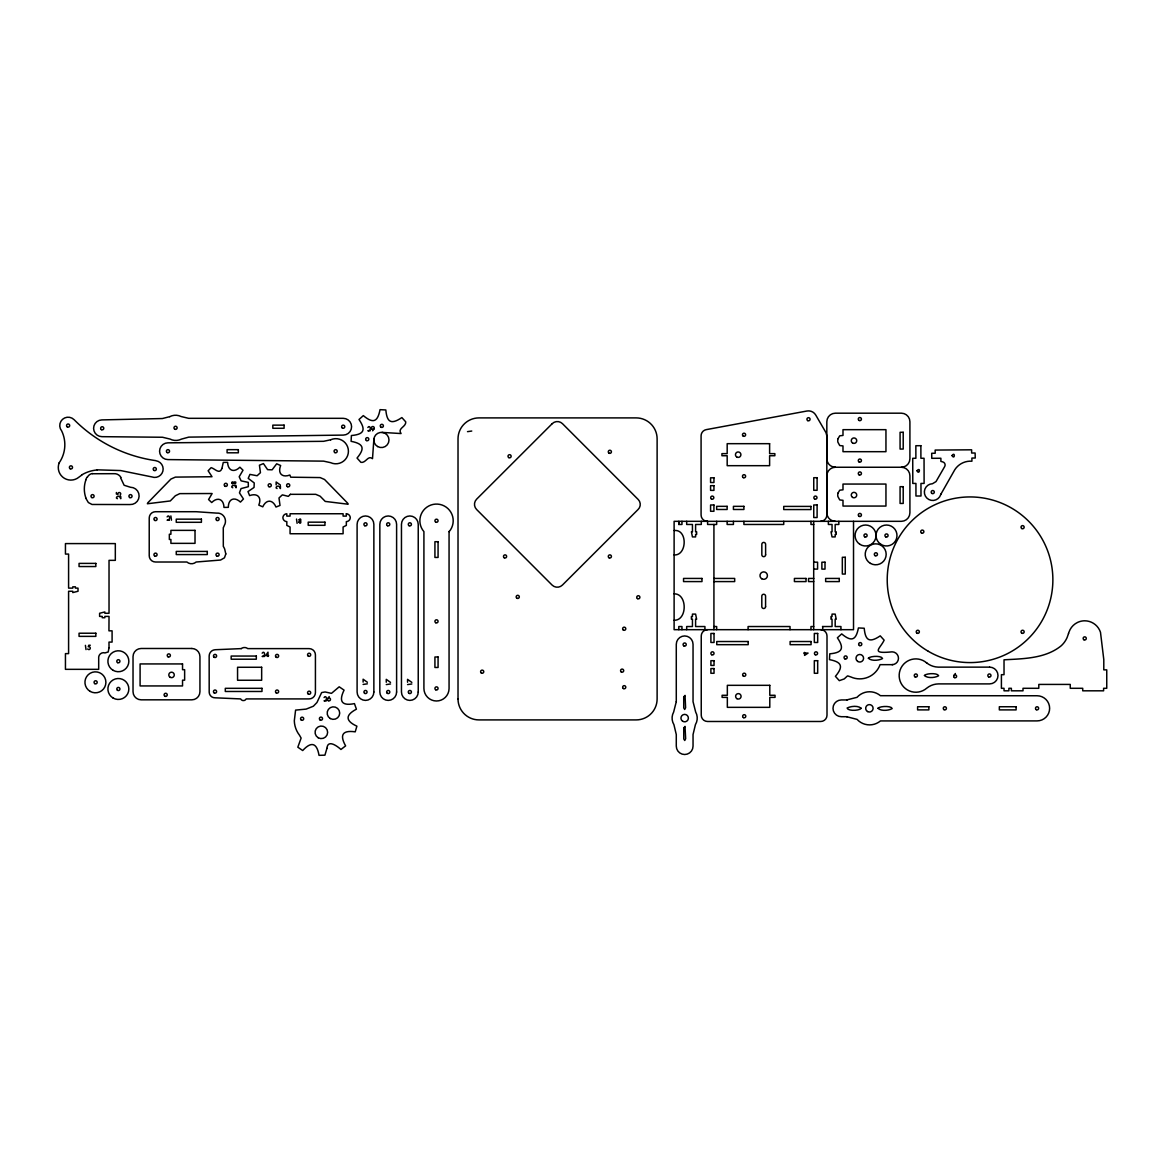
<?xml version="1.0" encoding="UTF-8"?>
<svg xmlns="http://www.w3.org/2000/svg" width="1165" height="1165" viewBox="0 0 1165 1165"><rect width="100%" height="100%" fill="white"/><g stroke="black" fill="none" stroke-linecap="round" stroke-linejoin="round"><path stroke-width="1.5" d="M373.892 438.885L372.509 458.675C367.922 454.86 365.912 463.321 360.932 462.359L357.043 458.049C365.198 448.277 363.597 443.749 351.102 441.331L351.393 435.535C364.062 434.399 366.13 430.045 359.009 419.502L363.32 415.614C373.091 423.769 377.62 422.152 380.038 409.658L385.833 409.964C386.969 422.633 391.324 424.701 401.867 417.58L405.755 421.876C406.104 427.089 397.149 428.269 401.08 433.555L381.887 432.39M167.119 516.867C168.94 513.459 171.706 520.071 167.105 520.187L169.435 520.187M262.169 653.172C264.12 649.779 266.523 656.361 262.154 656.478L264.484 656.478M324.059 697.558C325.996 694.165 328.399 700.762 324.045 700.864L326.375 700.864M367.863 427.497C369.727 424.104 372.392 430.73 367.849 430.817L370.179 430.817M85.7 479.922L86.035 479.092A11.417 11.417 0 0 1 86.705 477.781A13.834 13.834 0 0 1 87.098 477.169M120.155 495.212L120.738 493.975A1.456 1.456 0 0 0 119.34 492.533A1.456 1.456 0 0 0 117.825 493.844L117.956 494.572L116.384 493.989L116.384 492.489M290.464 494.295L288.338 496.363L282.687 494.95A1.835 1.835 0 0 0 282.25 494.95L278.988 497.965L280.022 505.435L275.989 507.037C272.741 499.377 266.217 499.173 262.766 506.833L258.805 505.115C262.023 497.368 257.421 492.737 249.601 495.606L247.999 491.586L253.737 487.669A1.82 1.82 0 0 0 254.057 487.363L254.232 482.936L248.218 478.364L249.936 474.388L256.766 475.684A1.835 1.835 0 0 0 257.203 475.684L260.45 472.67L259.431 465.199L263.45 463.597L267.368 469.335A1.849 1.849 0 0 0 267.673 469.655L272.115 469.83L276.673 463.801L280.649 465.519C277.532 473.252 282.003 478 289.852 475.029L290.74 477.199L320.142 477.577L324.554 479.499L347.112 502.625A3.728 3.728 0 0 1 348.16 504.227L325.224 501.416L320.157 496.217L315.744 494.324L290.464 494.324M327.758 698.636L329.214 696.583M374.067 428.735L372.596 430.817M953.902 675.569L955.373 673.487M81.71 475.145L79.031 477.082A12.582 12.582 0 0 1 59.211 462.753L59.167 462.84A31.775 31.775 0 0 0 61.658 430.904A8.388 8.388 0 0 1 62.502 419.356A8.388 8.388 0 0 1 74.079 419.662A143.484 143.484 0 0 0 155.702 460.626L155.95 460.757A8.388 8.388 0 0 1 162.882 471.141A8.388 8.388 0 0 1 151.814 476.907L120.679 470.558L97.19 469.83M846.664 699.947L857.018 697.325A16.951 16.951 0 0 1 880.434 695.694L1037.068 695.753A12.582 12.582 0 0 1 1049.636 708.32A12.582 12.582 0 0 1 1037.068 720.902L880.463 720.931A16.951 16.951 0 0 1 857.061 719.373L846.664 716.708M92.545 473.747L113.82 473.689A7.456 7.456 0 0 1 120.971 477.49M471.752 431.035L467.5 431.647M835.363 467.252L901.39 467.252A8.548 8.548 0 0 0 909.909 458.733L909.909 421.715A8.548 8.548 0 0 0 901.39 413.182L835.363 413.182A8.548 8.548 0 0 0 826.83 421.715L826.83 458.733A8.548 8.548 0 0 0 835.363 467.252A8.548 8.548 0 0 0 826.83 475.786L826.83 512.804A8.548 8.548 0 0 0 835.363 521.323M170.862 515.92L171.473 520.187M296.507 519.066L297.104 523.333M678.816 524.468L678.816 521.323L678.831 524.468L681.962 524.468L681.962 521.323M813.752 524.468L810.971 524.468L810.971 521.323M674.113 530.526C687.845 528.881 687.19 555.851 674.113 554.933M713.927 578.437L734.678 578.437L734.678 581.583L713.927 581.583M813.752 578.437L808.525 578.437L808.525 581.583L813.694 581.583M674.113 593.859C687.568 593.393 687.51 620.741 674.113 620.246M713.927 626.537L716.664 626.537L716.664 629.683M813.694 626.537L810.971 626.537L810.971 629.683M822.505 626.537L832.043 626.537L832.043 619.212L830.995 619.212L830.995 616.591L832.043 616.591L832.043 614.101L835.174 614.101L836.222 619.212L835.174 619.212L835.174 626.537L840.941 626.537L840.941 629.683M85.409 645.352L86.021 649.604M90.302 645.235L88.802 645.235L88.22 646.808L88.948 646.677A1.456 1.456 0 0 1 90.258 648.206A1.456 1.456 0 0 1 88.817 649.604L87.579 649.022M803.763 653.084L808.059 653.084L804.578 655.414L804.578 652.4M268.678 655.677L265.664 655.677L267.994 652.182L267.994 656.478M892.871 664.662L880.085 664.662A21.625 21.625 0 0 1 850.887 676.967L847.756 675.904A2.752 2.752 0 0 0 847.115 676.239L844.246 678.918L839.324 680.651L835.421 676.341C843.591 666.569 841.975 662.04 829.48 659.623L829.771 653.827C842.455 652.677 844.508 648.337 837.387 637.794L841.698 633.906C851.469 642.061 855.998 640.444 858.416 627.95L864.212 628.241C865.362 640.925 869.702 642.978 880.245 635.857L884.133 640.168C880.099 648.818 869.906 654.06 892.07 651.847A6.408 6.408 0 0 1 898.477 658.254A6.408 6.408 0 0 1 892.07 664.662M367.368 683.826L363.116 684.438M390.523 683.971L386.27 684.583M411.828 683.971L407.561 684.583M847.159 699.947L841.363 699.947A8.388 8.388 0 0 0 832.99 708.32A8.388 8.388 0 0 0 841.363 716.708L847.159 716.708M277.066 488.528C273.993 487.931 278.901 483.286 280.416 488.557L280.416 486.227M232.738 487.771C229.389 486.752 235.01 482.878 236.044 487.786L236.044 485.456M117.388 498.693C114.272 497.965 119.383 493.523 120.738 498.707L120.738 496.377M813.752 562.171L817.582 562.185L817.582 569.103L813.752 569.088M280.416 485.048L276.149 482.004L276.149 484.888M411.828 682.399L407.561 679.355L407.561 682.239M390.523 682.399L386.27 679.355L386.27 682.239M367.368 682.268L363.116 679.21L363.116 682.107M120.563 477.708L124.131 485.266L130.48 487.261A8.65 8.65 0 0 1 139.116 496.217A8.65 8.65 0 0 1 129.883 504.547L92.02 504.474L88.365 502.552L85.627 497.936M853.523 521.323L853.523 629.683L674.113 629.683L674.113 521.323L901.39 521.323A8.548 8.548 0 0 0 909.909 512.804L909.909 475.786A8.548 8.548 0 0 0 901.39 467.252M838.844 521.323L838.844 524.468L835.174 524.468L835.174 531.808L836.222 531.808L836.222 534.429L835.174 534.429L835.174 536.919L832.043 536.919L830.995 531.808L832.043 531.808L832.043 524.468L828.373 524.468L828.373 521.323M822.708 626.537L822.708 629.683M813.694 521.323L813.694 629.683M790.016 629.683L790.016 626.537L748.09 626.537L748.09 629.683M783.725 521.323L783.725 524.468L743.911 524.468L743.911 521.323M733.426 521.323L733.426 524.468L727.135 524.468L727.135 521.323M716.664 521.323L716.664 524.468L707.592 524.468L707.592 521.323M713.927 524.468L713.927 629.683M704.927 629.683L704.927 626.537L695.592 626.537L695.592 619.212L696.641 619.212L695.592 614.101L692.447 614.101L692.447 616.591L691.398 616.591L691.398 619.212L692.447 619.212L692.447 626.537L686.68 626.537L686.68 629.683M701.301 521.323L701.301 524.468L695.592 524.468L695.592 531.808L696.641 531.808L696.641 534.429L695.592 534.429L695.592 536.919L692.447 536.919L691.398 531.808L692.447 531.808L692.447 524.468L686.68 524.468L686.68 521.323M681.962 629.683L681.962 626.537L678.816 626.537L678.816 629.683M85.846 497.863A26.868 26.868 0 0 1 85.861 479.98M87.346 477.286A6.742 6.742 0 0 1 92.516 473.514M81.608 474.971A35.765 35.765 0 0 1 97.19 469.961M820.713 629.683A6.291 6.291 0 0 1 827.004 635.974L827.004 715.193A6.291 6.291 0 0 1 820.713 721.485L707.534 721.485A6.291 6.291 0 0 1 701.243 715.193L701.243 635.974A6.291 6.291 0 0 1 707.534 629.683M707.373 521.323A6.291 6.291 0 0 1 701.082 515.047L701.082 435.812A6.291 6.291 0 0 1 706.223 429.637L806.981 411.012A8.388 8.388 0 0 1 815.748 415.046L825.985 432.652L826.83 435.812L826.83 515.047A6.291 6.291 0 0 1 820.553 521.323M346.34 513.765L346.34 516.11L343.093 516.11L343.093 513.75L290.07 513.75L290.07 516.11L286.823 516.11L286.823 513.765A4.048 4.048 0 0 0 282.891 517.697A4.077 4.077 0 0 0 286.823 521.629L286.823 525.4L290.07 527.017L290.07 533.745L343.093 533.745L343.093 527.017L346.34 525.4L346.34 521.629A4.077 4.077 0 0 0 350.272 517.697A4.048 4.048 0 0 0 346.34 513.765M449.064 531.531L449.064 688.588A12.582 12.582 0 0 1 436.409 700.995A12.582 12.582 0 0 1 423.914 688.428L423.914 531.633A16.674 16.674 0 0 1 425.05 508.654A16.674 16.674 0 0 1 448.044 508.683A16.674 16.674 0 0 1 449.137 531.662L449.064 531.531M458.02 698.956L458.02 699.262A20.97 20.97 0 0 0 478.975 719.912L636.163 719.912A20.955 20.955 0 0 0 657.118 698.956L657.118 438.856A20.955 20.955 0 0 0 636.163 417.9L478.975 417.9A20.955 20.955 0 0 0 458.02 438.856L458.02 698.956M326.928 748.381L324.918 755.168L319.021 755.342C316.865 742.789 311.317 741.158 302.696 750.537L297.832 747.202L301.123 738.071L299.478 735.202A24.829 24.829 0 0 1 294.308 720.829L295.59 710.111L306.162 709.106L313.37 706.223L316.967 702.495L321.642 692.563L325.108 691.966L331.472 693.35L339.204 686.811L344.068 690.146C338.433 701.563 341.957 706.15 354.437 703.616L356.417 709.179C345.16 715.106 345.321 720.887 356.898 726.188L355.223 731.838C342.627 730.018 339.365 734.78 345.612 745.877L340.937 749.474C337.326 746.197 327.642 738.945 326.928 748.381M683.739 728.096L683.782 738.96L684.758 740.518L685.646 738.697L685.005 726.392L683.739 728.096M683.724 697.078L683.739 707.883L684.7 709.514L685.603 707.694L685.035 695.403L683.724 696.947M221.933 468.461C219.573 474.927 214.797 468.519 211.142 467.66L208.127 470.776L212.03 476.733L175.376 477.111L170.964 479.033L148.406 502.173A3.728 3.728 0 0 0 147.373 503.761L170.294 500.95L175.362 495.751L179.789 493.625L212.132 493.523L208.579 499.537L211.695 502.537C217.578 496.61 223.753 499.057 223.986 507.416L228.311 507.343C228.282 498.984 234.369 496.348 240.456 502.086L243.456 498.984L239.655 493.174A1.835 1.835 0 0 1 239.48 492.766L241.024 488.601L248.334 486.693L248.261 482.368L241.461 480.941A1.835 1.835 0 0 1 241.053 480.766L239.189 476.747L243.004 470.223L239.903 467.209C233.932 473.063 227.947 470.704 227.612 462.345L223.272 462.418L221.933 468.461M225.806 553.928L224.466 557.802L220.564 560.045L196.171 562.011A7.092 7.092 0 0 1 186.866 562.011L155.513 562.011A6.291 6.291 0 0 1 149.222 555.72L149.222 518.003A6.291 6.291 0 0 1 155.513 511.712L196.171 511.712L216.632 513.11C223.432 512.469 227.743 519.867 224.233 525.619A21.203 21.203 0 0 1 223.272 527.745L223.316 546.385A21.174 21.174 0 0 1 224.656 548.992L225.806 553.928M109.029 647.755L108.214 651.963L105.025 652.91A4.893 4.893 0 0 0 98.69 657.016L98.69 669.336L65.444 669.336L65.444 653.623L68.589 653.623L68.589 591.267L72.783 591.267L72.783 592.577L78.011 591.267L78.011 588.121L75.405 588.121L75.405 586.825L72.783 586.825L72.783 588.121L68.589 588.121L68.589 554.074L65.444 554.074L65.444 543.589L115.32 543.589L115.32 560.35L109.029 560.35L109.029 613.271L104.85 613.271L104.85 611.96L99.608 613.271L99.608 616.416L102.229 616.416L102.229 617.727L104.85 617.727L104.85 616.416L109.029 616.416L108.942 630.833L112.088 630.833L112.088 642.09L108.986 642.09L109.029 647.755M861.226 708.335C859.435 710.766 847.902 711.32 847.101 708.029C851.003 706.077 858.081 705.364 861.226 708.335M231.733 482.791C233.058 486.271 233.888 480.126 235.825 482.194C235.461 487.188 232.709 479.354 231.733 482.718M298.939 522.095C301.123 526.027 301.779 518.527 298.939 522.022M299.07 519.954C301.356 523.347 301.4 516.619 299.099 519.808M868.376 658.225C871.289 661.225 878.861 660.628 882.546 658.531C881.512 655.312 869.935 656.055 868.376 658.225M877.988 708.291C880.784 711.247 888.662 710.723 892.172 708.568C891.356 705.626 879.925 706.019 877.988 708.262M917.001 470.762C919.302 475.713 920.991 466.408 917.015 470.66M924.442 675.496C927.224 678.438 935.102 677.928 938.626 675.758C937.679 672.773 926.393 673.224 924.442 675.452M952.023 455.544C954.761 460.481 955.387 450.957 952.023 455.544M837.97 438.754L837.868 439.234A8.577 8.577 0 0 0 837.868 442.118L839.732 445.554L842.994 445.918L842.994 451.685L885.953 451.685L885.953 429.667L842.994 429.667L842.994 435.433L839.732 435.812L837.97 438.754M837.97 493.13L837.868 493.625A8.577 8.577 0 0 0 837.868 496.508L839.732 499.931L842.994 500.309L842.994 506.061L885.953 506.061L885.953 484.058L842.994 484.058L842.994 489.824L839.732 490.188L837.97 493.13M676.283 701.665L673.661 712.019A12.582 12.582 0 0 0 673.923 724.659L676.283 734.547L676.283 746.124A8.388 8.388 0 0 0 684.671 754.512A8.388 8.388 0 0 0 693.044 746.124L693.044 734.547L695.432 724.601A12.582 12.582 0 0 0 695.665 712.019L693.044 701.665L693.044 644.332A8.388 8.388 0 0 0 684.671 635.944A8.388 8.388 0 0 0 676.283 644.332L676.283 701.665M1068.538 633.454L1067.3 637.022A25.921 25.921 0 0 1 1066.63 638.551A23.649 23.649 0 0 1 1061.126 645.847C1045.34 658.662 1023.292 658.706 1004.026 659.812L1004.026 674.681L1001.405 674.681L1001.405 688.297L1004.026 688.297L1004.026 690.816L1008.89 690.816L1008.89 688.297L1011.366 688.297L1011.366 690.816L1023.001 690.816L1023.001 688.297L1038.787 688.297L1038.816 684.423L1070.256 684.423L1070.256 688.297L1082.722 688.297L1082.722 690.816L1103.605 690.816L1103.605 688.297L1106.75 688.297L1106.75 669.86L1103.794 669.86L1103.794 659.579L1100.488 632.289A16.674 16.674 0 0 0 1084.717 620.799A16.572 16.572 0 0 0 1078.047 622.212L1077.523 622.445A16.572 16.572 0 0 0 1069.019 632.042L1068.538 633.454M941.058 493.916L940.708 494.688A8.388 8.388 0 0 1 931.083 500.309A8.388 8.388 0 0 1 924.384 491.382A8.388 8.388 0 0 1 932.481 483.723L936.005 481.596L944.626 466.655A3.146 3.146 0 0 0 942.835 461.937L940.898 461.398L940.883 458.253L931.767 458.311L931.723 453.272L935.189 453.229L935.16 450.069L971.625 449.807L971.654 453.039L975.105 452.996L975.251 458.02L971.901 458.063L971.916 461.209A18.727 18.727 0 0 0 953.727 471.607L941.058 493.916M552.195 423.681L476.616 499.188A7.281 7.281 0 0 0 476.601 509.484L552.108 585.078A7.281 7.281 0 0 0 562.404 585.078L637.998 509.586A6.975 6.975 0 0 0 638.26 499.552L562.506 423.696A7.281 7.281 0 0 0 552.195 423.681M169.74 416.662L162.386 418.541L101.792 419.91A8.388 8.388 0 0 0 93.593 428.356A8.388 8.388 0 0 0 101.908 436.671L162.517 437.254L170.017 439.059A12.567 12.567 0 0 0 181.434 439.118L188.774 437.123L343.325 435.098A8.388 8.388 0 0 0 351.597 426.652A8.388 8.388 0 0 0 343.209 418.322L188.657 418.322L181.172 416.56A12.582 12.582 0 0 0 169.74 416.662M330.612 439.802L323.579 441.317L167.876 442.831A8.388 8.388 0 0 0 159.576 451.219A8.388 8.388 0 0 0 167.876 459.593L323.579 461.136L330.612 462.665A12.582 12.582 0 0 0 348.422 451.234A12.582 12.582 0 0 0 330.612 439.802M241.242 648.614L215.117 649.735A6.291 6.291 0 0 0 209.161 656.012L209.19 692.141A5.738 5.738 0 0 0 215.117 697.806L240.631 698.913A3.131 3.131 0 0 0 246.194 698.913L309.133 698.913A6.291 6.291 0 0 0 315.424 692.622L315.424 654.905A6.291 6.291 0 0 0 309.133 648.614L247.766 648.614A5.344 5.344 0 0 0 241.242 648.614M920.874 445.7L915.85 445.714L915.879 458.282L912.734 458.296L912.792 483.446L915.938 483.431L915.952 496.013L920.991 495.999L920.962 483.431L924.107 483.417L924.049 458.267L920.903 458.282L920.874 445.7M284.085 425.138L272.828 425.138L272.828 428.283L284.085 428.283L284.085 425.138M903.21 432.288L900.079 432.288L900.079 449.064L903.21 449.064L903.21 432.288M769.614 443.676L727.178 443.676L727.178 453.636L721.936 453.636L721.936 455.733L727.178 455.733L727.178 465.68L769.614 465.68L769.614 455.733L774.856 455.733L774.856 453.636L769.614 453.636L769.614 443.676M238.344 449.661L227.088 449.661L227.088 452.806L238.344 452.806L238.344 449.661M817.102 477.708L813.752 477.708L813.752 490.29L817.102 490.29L817.102 477.708M713.941 477.81L710.577 477.81L710.577 482.514L713.941 482.514L713.941 477.81M713.941 485.659L710.577 485.659L710.577 490.378L713.941 490.378L713.941 485.659M903.21 486.679L900.079 486.679L900.079 503.44L903.21 503.44L903.21 486.679M713.927 504.984L710.577 504.984L710.577 511.275L713.927 511.275L713.927 504.984M817.102 504.955L813.752 504.955L813.752 517.537L817.102 517.537L817.102 504.955M727.135 506.338L716.664 506.338L716.664 509.484L727.135 509.484L727.135 506.338M743.911 506.338L733.426 506.338L733.426 509.484L743.911 509.484L743.911 506.338M810.971 506.411L783.725 506.411L783.725 509.556L810.971 509.556L810.971 506.411M201.414 519.153L176.25 519.153L176.25 522.299L201.414 522.299L201.414 519.153M324.962 522.168L308.201 522.168L308.201 525.313L324.962 525.313L324.962 522.168M195.021 530.366L170.906 530.366L170.906 534.24L169.347 534.24L169.347 539.482L170.906 539.482L170.906 543.356L195.021 543.356L195.021 530.366M438.069 541.71L434.924 541.71L434.924 557.438L438.069 557.438L438.069 541.71M207.283 551.424L176.25 551.424L176.25 554.569L207.283 554.569L207.283 551.424M845.266 557.278L842.324 557.278L842.324 574.054L845.266 574.054L845.266 557.278M825.009 562.2L821.878 562.2L821.878 569.117L825.009 569.117L825.009 562.2M95.836 563.394L79.06 563.394L79.06 566.54L95.836 566.54L95.836 563.394M701.985 578.437L683.549 578.437L683.549 581.583L701.985 581.583L701.985 578.437M806.049 578.437L794.413 578.437L794.413 581.583L806.049 581.583L806.049 578.437M839.266 578.437L825.65 578.437L825.65 581.583L839.266 581.583L839.266 578.437M95.836 633.221L79.06 633.221L79.06 636.367L95.836 636.367L95.836 633.221M714.029 633.454L710.898 633.454L710.898 642.468L714.029 642.468L714.029 633.454M817.684 633.454L814.32 633.454L814.32 642.468L817.684 642.468L817.684 633.454M748.192 641.522L716.766 641.522L716.766 644.667L748.192 644.667L748.192 641.522M811.073 641.522L790.118 641.522L790.118 644.667L811.073 644.667L811.073 641.522M191.846 648.483L141.125 648.483A8.126 8.126 0 0 0 133.028 656.579L133.028 691.733A8.126 8.126 0 0 0 141.125 699.83L191.846 699.83A8.126 8.126 0 0 0 199.943 691.733L199.943 656.579A8.126 8.126 0 0 0 191.846 648.483M256.315 656.055L231.165 656.055L231.165 659.201L256.315 659.201L256.315 656.055M438.069 656.987L434.924 656.987L434.924 667.472L438.069 667.472L438.069 656.987M714.029 660.701L710.898 660.701L710.898 665.419L714.029 665.419L714.029 660.701M817.684 660.701L814.32 660.701L814.32 673.283L817.684 673.283L817.684 660.701M182.541 663.934L140.091 663.934L140.091 685.937L182.541 685.937L182.541 680.171L184.638 680.171L184.638 669.686L182.541 669.686L182.541 663.934M261.659 667.268L237.558 667.268L237.558 680.258L261.659 680.258L261.659 667.268M989.609 667.137L938.262 667.137A19.339 19.339 0 0 1 926.437 662.696L926.714 662.929A16.674 16.674 0 0 0 903.749 664.079A16.674 16.674 0 0 0 903.778 687.073A16.674 16.674 0 0 0 926.743 688.166A19.077 19.077 0 0 1 938.568 683.899L989.609 683.899A8.388 8.388 0 0 0 997.997 675.525A8.388 8.388 0 0 0 989.609 667.137M714.029 668.564L710.898 668.564L710.898 673.283L714.029 673.283L714.029 668.564M769.788 685.326L727.339 685.326L727.339 695.287L722.111 695.287L722.111 697.384L727.339 697.384L727.339 707.344L769.788 707.344L769.788 697.384L775.031 697.384L775.031 695.287L769.788 695.287L769.788 685.326M261.979 688.326L225.296 688.326L225.296 691.471L261.979 691.471L261.979 688.326M928.869 706.747L917.598 706.747L917.598 709.893L928.869 709.893L928.869 706.747M1016.113 706.747L999.337 706.747L999.337 709.893L1016.113 709.893L1016.113 706.747M765.609 554.773L765.609 544.303A1.893 1.893 0 0 0 763.73 542.409A1.893 1.893 0 0 0 761.837 544.303L761.837 554.773A1.893 1.893 0 0 0 763.73 556.666A1.893 1.893 0 0 0 765.609 554.773M765.58 606.63L765.58 596.145A1.893 1.893 0 0 0 763.701 594.252A1.893 1.893 0 0 0 761.808 596.145L761.808 606.63A1.893 1.893 0 0 0 763.701 608.509A1.893 1.893 0 0 0 765.58 606.63M418.235 692.025L418.235 524.352A8.388 8.388 0 0 0 409.847 515.964A8.388 8.388 0 0 0 401.459 524.352L401.459 692.025A8.388 8.388 0 0 0 409.847 700.398A8.388 8.388 0 0 0 418.235 692.025M396.61 692.025L396.61 524.352A8.388 8.388 0 0 0 388.222 515.964A8.388 8.388 0 0 0 379.834 524.352L379.834 692.025A8.388 8.388 0 0 0 388.222 700.398A8.388 8.388 0 0 0 396.61 692.025M373.863 692.025L373.863 524.352A8.388 8.388 0 0 0 365.49 515.964A8.388 8.388 0 0 0 357.102 524.352L357.102 692.025A8.388 8.388 0 0 0 365.49 700.398A8.388 8.388 0 0 0 373.863 692.025M170.032 677.215A2.738 2.738 0 0 0 174.269 675.088A2.738 2.738 0 0 0 170.308 672.482A2.738 2.738 0 0 0 170.032 677.215M287.406 486.679A1.573 1.573 0 0 0 289.765 485.31A1.573 1.573 0 0 0 287.406 483.956A1.573 1.573 0 0 0 287.406 486.679M268.94 486.679A1.573 1.573 0 0 0 271.299 485.324A1.573 1.573 0 0 0 268.94 483.956A1.573 1.573 0 0 0 268.94 486.679M308.346 694.092A1.573 1.573 0 0 0 310.706 692.738A1.573 1.573 0 0 0 308.346 691.369A1.573 1.573 0 0 0 308.346 694.092M276.28 692.942A1.573 1.573 0 0 0 278.639 691.588A1.573 1.573 0 0 0 276.28 690.219A1.573 1.573 0 0 0 276.28 692.942M214.244 692.942A1.573 1.573 0 0 0 216.603 691.588A1.573 1.573 0 0 0 214.244 690.219A1.573 1.573 0 0 0 214.244 692.942M164.877 696.204A1.573 1.573 0 0 0 167.236 694.835A1.573 1.573 0 0 0 164.877 693.481A1.573 1.573 0 0 0 164.877 696.204M94.744 683.622A1.573 1.573 0 0 0 97.19 682.442A1.573 1.573 0 0 0 94.933 680.913A1.573 1.573 0 0 0 94.744 683.622M117.49 690.292A1.573 1.573 0 0 0 119.937 689.097A1.573 1.573 0 0 0 117.68 687.568A1.573 1.573 0 0 0 117.49 690.292M129.694 497.542A1.573 1.573 0 0 0 132.053 496.188A1.573 1.573 0 0 0 129.694 494.819A1.573 1.573 0 0 0 129.694 497.542M481.393 673.05A1.573 1.573 0 0 0 483.752 671.695A1.573 1.573 0 0 0 481.393 670.326A1.573 1.573 0 0 0 481.393 673.05M364.703 693.379A1.573 1.573 0 0 0 367.062 692.025A1.573 1.573 0 0 0 364.703 690.656A1.573 1.573 0 0 0 364.703 693.379M387.333 693.321A1.573 1.573 0 0 0 389.794 692.126A1.573 1.573 0 0 0 387.537 690.597A1.573 1.573 0 0 0 387.333 693.321M409.061 693.379A1.573 1.573 0 0 0 411.42 692.025A1.573 1.573 0 0 0 409.061 690.656A1.573 1.573 0 0 0 409.061 693.379M435.71 689.782A1.573 1.573 0 0 0 438.069 688.428A1.573 1.573 0 0 0 435.71 687.059A1.573 1.573 0 0 0 435.71 689.782M301.342 720.101A1.573 1.573 0 0 0 303.701 718.732A1.573 1.573 0 0 0 301.342 717.378A1.573 1.573 0 0 0 301.342 720.101M320.171 720.028A1.573 1.573 0 0 0 322.53 718.674A1.573 1.573 0 0 0 320.171 717.305A1.573 1.573 0 0 0 320.171 720.028M117.578 662.623A1.573 1.573 0 0 0 119.937 661.254A1.573 1.573 0 0 0 117.578 659.9A1.573 1.573 0 0 0 117.578 662.623M168.022 656.798A1.573 1.573 0 0 0 170.381 655.444A1.573 1.573 0 0 0 168.022 654.075A1.573 1.573 0 0 0 168.022 656.798M214.156 657.249A1.573 1.573 0 0 0 216.603 656.07A1.573 1.573 0 0 0 214.345 654.541A1.573 1.573 0 0 0 214.156 657.249M276.28 657.308A1.573 1.573 0 0 0 278.639 655.953A1.573 1.573 0 0 0 276.28 654.584A1.573 1.573 0 0 0 276.28 657.308M308.346 656.157A1.573 1.573 0 0 0 310.706 654.803A1.573 1.573 0 0 0 308.346 653.434A1.573 1.573 0 0 0 308.346 656.157M225.005 486.213A1.573 1.573 0 0 0 227.364 484.858A1.573 1.573 0 0 0 225.005 483.49A1.573 1.573 0 0 0 225.005 486.213M91.758 497.542A1.573 1.573 0 0 0 94.117 496.188A1.573 1.573 0 0 0 91.758 494.819A1.573 1.573 0 0 0 91.758 497.542M153.984 470.427A1.573 1.573 0 0 0 156.343 469.058A1.573 1.573 0 0 0 153.984 467.704A1.573 1.573 0 0 0 153.984 470.427M70.162 468.752A1.573 1.573 0 0 0 72.521 467.398A1.573 1.573 0 0 0 70.162 466.029A1.573 1.573 0 0 0 70.162 468.752M67.337 426.929A1.573 1.573 0 0 0 69.696 425.575A1.573 1.573 0 0 0 67.337 424.206A1.573 1.573 0 0 0 67.337 426.929M101.413 429.652A1.573 1.573 0 0 0 103.772 428.298A1.573 1.573 0 0 0 101.413 426.929A1.573 1.573 0 0 0 101.413 429.652M174.765 429.171A1.573 1.573 0 0 0 177.124 427.817A1.573 1.573 0 0 0 174.765 426.448A1.573 1.573 0 0 0 174.765 429.171M167.178 452.573A1.573 1.573 0 0 0 169.537 451.219A1.573 1.573 0 0 0 167.178 449.85A1.573 1.573 0 0 0 167.178 452.573M334.85 452.588A1.573 1.573 0 0 0 337.209 451.234A1.573 1.573 0 0 0 334.85 449.865A1.573 1.573 0 0 0 334.85 452.588M342.423 428.065A1.573 1.573 0 0 0 344.782 426.71A1.573 1.573 0 0 0 342.423 425.341A1.573 1.573 0 0 0 342.423 428.065M380.955 427.176A1.573 1.573 0 0 0 383.401 425.982A1.573 1.573 0 0 0 381.144 424.468A1.573 1.573 0 0 0 380.955 427.176M366.451 440.545A1.573 1.573 0 0 0 368.81 439.19A1.573 1.573 0 0 0 366.451 437.822A1.573 1.573 0 0 0 366.451 440.545M364.703 525.706A1.573 1.573 0 0 0 367.062 524.352A1.573 1.573 0 0 0 364.703 522.983A1.573 1.573 0 0 0 364.703 525.706M387.435 525.706A1.573 1.573 0 0 0 389.794 524.352A1.573 1.573 0 0 0 387.435 522.983A1.573 1.573 0 0 0 387.435 525.706M409.061 525.706A1.573 1.573 0 0 0 411.42 524.352A1.573 1.573 0 0 0 409.061 522.983A1.573 1.573 0 0 0 409.061 525.706M435.71 522.109A1.573 1.573 0 0 0 438.069 520.755A1.573 1.573 0 0 0 435.71 519.386A1.573 1.573 0 0 0 435.71 522.109M435.71 622.722A1.573 1.573 0 0 0 438.069 621.353A1.573 1.573 0 0 0 435.71 619.998A1.573 1.573 0 0 0 435.71 622.722M623.333 688.515A1.573 1.573 0 0 0 625.78 687.335A1.573 1.573 0 0 0 623.523 685.806A1.573 1.573 0 0 0 623.333 688.515M621.251 671.943A1.573 1.573 0 0 0 623.697 670.763A1.573 1.573 0 0 0 621.455 669.234A1.573 1.573 0 0 0 621.251 671.943M623.333 630.047A1.573 1.573 0 0 0 625.78 628.852A1.573 1.573 0 0 0 623.523 627.323A1.573 1.573 0 0 0 623.333 630.047M637.43 598.592A1.573 1.573 0 0 0 639.891 597.397A1.573 1.573 0 0 0 637.634 595.868A1.573 1.573 0 0 0 637.43 598.592M516.954 598.242A1.573 1.573 0 0 0 519.313 596.888A1.573 1.573 0 0 0 516.954 595.519A1.573 1.573 0 0 0 516.954 598.242M90.171 691.398A10.485 10.485 0 0 0 105.898 682.326A10.485 10.485 0 0 0 90.171 673.254A10.485 10.485 0 0 0 90.171 691.398M113.122 698.053A10.485 10.485 0 0 0 128.849 688.981A10.485 10.485 0 0 0 113.122 679.909A10.485 10.485 0 0 0 113.122 698.053M318.205 737.765A6.291 6.291 0 0 0 327.642 732.319A6.291 6.291 0 0 0 318.205 726.873A6.291 6.291 0 0 0 318.205 737.765M330.292 718.543A6.291 6.291 0 0 0 339.714 713.096A6.291 6.291 0 0 0 330.292 707.665A6.291 6.291 0 0 0 330.292 718.543M113.122 670.326A10.485 10.485 0 0 0 128.849 661.254A10.485 10.485 0 0 0 113.122 652.182A10.485 10.485 0 0 0 113.122 670.326M328.239 700.66A1.456 1.456 0 0 0 330.467 699.451A1.456 1.456 0 0 0 328.297 698.126A1.456 1.456 0 0 0 328.239 700.66M377.606 446.544A7.587 7.587 0 0 0 388.994 439.962A7.587 7.587 0 0 0 377.606 433.395A7.587 7.587 0 0 0 377.606 446.544M372.072 429.244A1.456 1.456 0 0 0 374.271 428.006A1.456 1.456 0 0 0 372.101 426.71A1.456 1.456 0 0 0 372.072 429.244M743.43 717.611A1.573 1.573 0 0 0 745.789 716.242A1.573 1.573 0 0 0 743.43 714.888A1.573 1.573 0 0 0 743.43 717.611M743.328 676.05A1.573 1.573 0 0 0 745.789 674.855A1.573 1.573 0 0 0 743.532 673.326A1.573 1.573 0 0 0 743.328 676.05M736.95 698.68A2.738 2.738 0 0 0 741.086 696.379A2.738 2.738 0 0 0 737.008 693.947A2.738 2.738 0 0 0 736.95 698.68M815.223 654.73A1.573 1.573 0 0 0 817.568 653.376A1.573 1.573 0 0 0 815.223 652.007A1.573 1.573 0 0 0 815.223 654.73M711.669 654.73A1.573 1.573 0 0 0 714.029 653.376A1.573 1.573 0 0 0 711.669 652.007A1.573 1.573 0 0 0 711.669 654.73M814.553 498.926A1.573 1.573 0 0 0 817 497.732A1.573 1.573 0 0 0 814.743 496.217A1.573 1.573 0 0 0 814.553 498.926M711.466 499.013A1.573 1.573 0 0 0 713.825 497.659A1.573 1.573 0 0 0 711.466 496.29A1.573 1.573 0 0 0 711.466 499.013M736.775 457.029A2.738 2.738 0 0 0 740.911 454.714A2.738 2.738 0 0 0 736.848 452.297A2.738 2.738 0 0 0 736.775 457.029M807.709 420.609A1.573 1.573 0 0 0 810.068 419.254A1.573 1.573 0 0 0 807.709 417.885A1.573 1.573 0 0 0 807.709 420.609M743.255 436.132A1.573 1.573 0 0 0 745.615 434.763A1.573 1.573 0 0 0 743.255 433.409A1.573 1.573 0 0 0 743.255 436.132M743.255 477.621A1.573 1.573 0 0 0 745.615 476.267A1.573 1.573 0 0 0 743.255 474.898A1.573 1.573 0 0 0 743.255 477.621M761.619 578.685A3.713 3.713 0 0 0 767.415 575.874A3.713 3.713 0 0 0 762.07 572.263A3.713 3.713 0 0 0 761.619 578.685M859.071 516.343A1.573 1.573 0 0 0 861.43 514.974A1.573 1.573 0 0 0 859.071 513.619A1.573 1.573 0 0 0 859.071 516.343M859.071 474.839A1.573 1.573 0 0 0 861.43 473.471A1.573 1.573 0 0 0 859.071 472.116A1.573 1.573 0 0 0 859.071 474.839M852.591 497.411A2.738 2.738 0 0 0 856.726 495.096A2.738 2.738 0 0 0 852.663 492.678A2.738 2.738 0 0 0 852.591 497.411M852.591 443.02A2.738 2.738 0 0 0 856.726 440.719A2.738 2.738 0 0 0 852.663 438.288A2.738 2.738 0 0 0 852.591 443.02M859.071 420.449A1.573 1.573 0 0 0 861.43 419.094A1.573 1.573 0 0 0 859.071 417.725A1.573 1.573 0 0 0 859.071 420.449M859.071 461.952A1.573 1.573 0 0 0 861.43 460.583A1.573 1.573 0 0 0 859.071 459.228A1.573 1.573 0 0 0 859.071 461.952M859.668 544.186A10.485 10.485 0 0 0 876.007 536.25A10.485 10.485 0 0 0 860.964 526.07A10.485 10.485 0 0 0 859.668 544.186M880.638 544.186A10.485 10.485 0 0 0 896.963 536.25A10.485 10.485 0 0 0 881.934 526.07A10.485 10.485 0 0 0 880.638 544.186M864.765 536.861A1.573 1.573 0 0 0 867.124 535.507A1.573 1.573 0 0 0 864.765 534.138A1.573 1.573 0 0 0 864.765 536.861M885.72 536.861A1.573 1.573 0 0 0 888.08 535.507A1.573 1.573 0 0 0 885.72 534.138A1.573 1.573 0 0 0 885.72 536.861M870.444 563.394A10.485 10.485 0 0 0 886.172 554.307A10.485 10.485 0 0 0 870.444 545.235A10.485 10.485 0 0 0 870.444 563.394M875.104 555.676A1.573 1.573 0 0 0 877.463 554.322A1.573 1.573 0 0 0 875.104 552.953A1.573 1.573 0 0 0 875.104 555.676M504.183 557.744A1.573 1.573 0 0 0 506.629 556.55A1.573 1.573 0 0 0 504.372 555.021A1.573 1.573 0 0 0 504.183 557.744M609.062 557.802A1.573 1.573 0 0 0 611.421 556.433A1.573 1.573 0 0 0 609.062 555.079A1.573 1.573 0 0 0 609.062 557.802M508.785 457.612A1.573 1.573 0 0 0 511.144 456.258A1.573 1.573 0 0 0 508.785 454.889A1.573 1.573 0 0 0 508.785 457.612M609.062 453.17A1.573 1.573 0 0 0 611.421 451.802A1.573 1.573 0 0 0 609.062 450.447A1.573 1.573 0 0 0 609.062 453.17M682.574 721.179A3.713 3.713 0 0 0 688.369 718.368A3.713 3.713 0 0 0 683.04 714.757A3.713 3.713 0 0 0 682.574 721.179M683.782 645.847A1.573 1.573 0 0 0 686.229 644.653A1.573 1.573 0 0 0 683.971 643.124A1.573 1.573 0 0 0 683.782 645.847M916.913 633.119A1.573 1.573 0 0 0 919.36 631.925A1.573 1.573 0 0 0 917.103 630.411A1.573 1.573 0 0 0 916.913 633.119M1021.807 633.178A1.573 1.573 0 0 0 1024.166 631.823A1.573 1.573 0 0 0 1021.807 630.454A1.573 1.573 0 0 0 1021.807 633.178M921.515 533.002A1.573 1.573 0 0 0 923.874 531.633A1.573 1.573 0 0 0 921.515 530.279A1.573 1.573 0 0 0 921.515 533.002M1021.807 528.546A1.573 1.573 0 0 0 1024.166 527.192A1.573 1.573 0 0 0 1021.807 525.823A1.573 1.573 0 0 0 1021.807 528.546M928.359 651.337A82.832 82.832 0 0 0 1052.869 580.068A82.832 82.832 0 0 0 928.884 507.882A82.832 82.832 0 0 0 928.359 651.337M931.956 493.45A1.573 1.573 0 0 0 934.315 492.096A1.573 1.573 0 0 0 931.956 490.742A1.573 1.573 0 0 0 931.956 493.45M857.658 661.4A3.801 3.801 0 0 0 863.571 658.531A3.801 3.801 0 0 0 858.124 654.846A3.801 3.801 0 0 0 857.658 661.4M859.435 645.526A1.573 1.573 0 0 0 861.794 644.158A1.573 1.573 0 0 0 859.435 642.803A1.573 1.573 0 0 0 859.435 645.526M844.829 658.837A1.573 1.573 0 0 0 847.188 657.468A1.573 1.573 0 0 0 844.829 656.113A1.573 1.573 0 0 0 844.829 658.837M1036.282 709.689A1.573 1.573 0 0 0 1038.641 708.32A1.573 1.573 0 0 0 1036.282 706.966A1.573 1.573 0 0 0 1036.282 709.689M943.97 709.631A1.573 1.573 0 0 0 946.417 708.437A1.573 1.573 0 0 0 944.174 706.907A1.573 1.573 0 0 0 943.97 709.631M867.532 711.538A3.713 3.713 0 0 0 873.109 708.32A3.713 3.713 0 0 0 867.532 705.102A3.713 3.713 0 0 0 867.532 711.538M954.383 677.549A1.456 1.456 0 0 0 956.611 676.355A1.456 1.456 0 0 0 954.47 675.03A1.456 1.456 0 0 0 954.383 677.549M988.619 676.88A1.573 1.573 0 0 0 990.978 675.525A1.573 1.573 0 0 0 988.619 674.156A1.573 1.573 0 0 0 988.619 676.88M915.049 676.88A1.573 1.573 0 0 0 917.408 675.525A1.573 1.573 0 0 0 915.049 674.156A1.573 1.573 0 0 0 915.049 676.88M1083.931 639.774A1.573 1.573 0 0 0 1086.29 638.42A1.573 1.573 0 0 0 1083.931 637.051A1.573 1.573 0 0 0 1083.931 639.774M154.727 556.04A1.573 1.573 0 0 0 157.086 554.671A1.573 1.573 0 0 0 154.727 553.317A1.573 1.573 0 0 0 154.727 556.04M216.763 556.04A1.573 1.573 0 0 0 219.122 554.671A1.573 1.573 0 0 0 216.763 553.317A1.573 1.573 0 0 0 216.763 556.04M216.763 520.406A1.573 1.573 0 0 0 219.122 519.051A1.573 1.573 0 0 0 216.763 517.682A1.573 1.573 0 0 0 216.763 520.406M154.727 520.406A1.573 1.573 0 0 0 157.086 519.051A1.573 1.573 0 0 0 154.727 517.682A1.573 1.573 0 0 0 154.727 520.406"/></g></svg>
